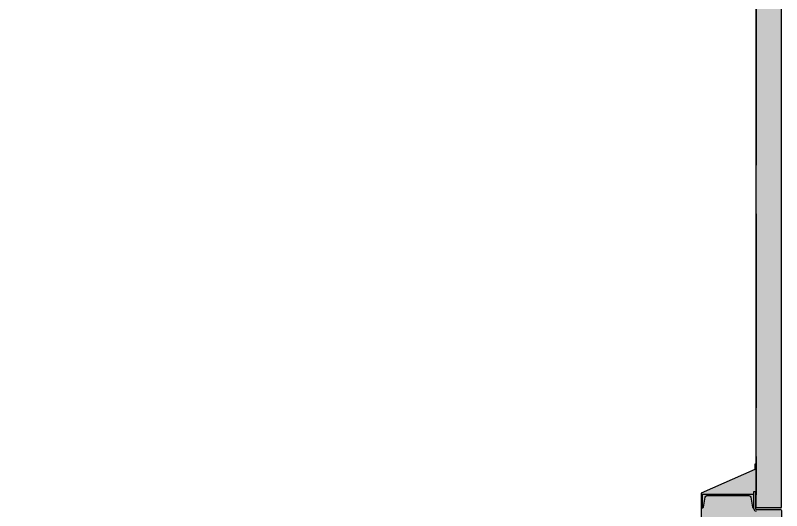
# Model space of a CAD drawing. Header units: inches. Extents: x 2743 to 10591, y -1604 to 5792.
# Drawn here: x 5369.3 to 5517.5, y 5021.6 to 5117.3 of the extents above; entities that cross this region are included whole.
import ezdxf

# ---------------------------------------------------------------- set-up
doc = ezdxf.new("R2010")
doc.units = ezdxf.units.IN
doc.header["$LTSCALE"] = 0.1875
doc.header["$MEASUREMENT"] = 0
doc.linetypes.add('dash2', pattern=[500, 400, -100])
for name, color, linetype in [('A-N-MUR-EXT', 5, 'Continuous'), ('A-N-MUR-INT', 3, 'Continuous'), ('A-N-STRUCTURE', 4, 'Continuous'), ('fill253', 253, 'Continuous'), ('S-N-ACIER', 4, 'Continuous')]:
    doc.layers.add(name, color=color, linetype=linetype)

msp = doc.modelspace()

# ---------------------------------------------------------------- hatches: boundary and pattern name
at = {"layer": 'fill253'}
h = msp.add_hatch(color=7, dxfattribs=at)
h.dxf.hatch_style = 1
h.paths.add_polyline_path([(5517.44902, 4634.2983), (5512.52777, 4634.2983), (5512.54172, 4296.66232), (5517.46297, 4296.66232)])
h.paths.add_polyline_path([(5517.44903, 4881.11089), (5512.52778, 4881.11089), (5512.52778, 4775.21102), (5517.44903, 4775.21102)])
h.paths.add_polyline_path([(5517.44903, 5127.92329), (5512.52778, 5127.92329), (5512.52777, 5022.02362), (5517.44902, 5022.02362)])
h.paths.add_polyline_path([(4628.42938, 2943.29277), (4625.95018, 2938.37099), (5517.46297, 2938.37152), (5517.46297, 3130.36129), (5512.54172, 3130.36129), (5512.54172, 2943.29277)])
h.paths.add_polyline_path([(4200.50372, 2845.33593), (4208.49739, 2846.64062), (4193.49822, 2938.36282), (4192.72048, 2943.12545), (4184.51381, 2943.12545), (4185.25735, 2938.4929)])
h.paths.add_polyline_path([(4618.93272, 2938.2042), (4619.31197, 2936.00974), (4626.09389, 2937.11042), (4625.95018, 2938.37099), (4628.42938, 2943.29277), (4618.12265, 2943.29277)])
h.paths.add_polyline_path([(5517.46297, 5355.98239), (5512.54172, 5355.98239), (5512.52778, 5268.83602), (5517.44903, 5268.83602)])
h.paths.add_polyline_path([(2812.35741, 3123.02867), (2806.55239, 3125.08232), (2806.55239, 3123.83686), (2807.41263, 3123.50795), (2807.41906, 2938.2042), (3075.9398, 2938.37153), (3075.93335, 2943.29278), (2812.34031, 2943.12545)])
h.paths.add_polyline_path([(2807.41906, 3827.66882), (2812.34031, 3826.6441), (2812.34031, 4320.4792), (2807.41906, 4320.4792)])
h.paths.add_polyline_path([(5512.54172, 3862.52649), (5517.46297, 3862.52649), (5517.46297, 4254.42566), (5512.54172, 4254.42566)])
h.paths.add_polyline_path([(5512.5356, 3801.08425), (5517.45685, 3801.08425), (5517.46297, 3862.52649), (5512.54172, 3862.52649)])
h.paths.add_polyline_path([(5512.54172, 3656.9925), (5517.46297, 3656.9925), (5517.45685, 3765.06188), (5512.5356, 3765.06188)])
h.paths.add_polyline_path([(5512.53298, 3584.94295), (5517.45423, 3584.94295), (5517.46296, 3620.96895), (5512.54171, 3620.96895)])
h.paths.add_polyline_path([(5512.5391, 3512.89586), (5517.46035, 3512.89586), (5517.46066, 3548.92185), (5512.53941, 3548.92185)])
h.paths.add_polyline_path([(5512.5391, 3440.8512), (5517.46035, 3440.8512), (5517.46035, 3476.87475), (5512.5391, 3476.87475)])
h.paths.add_polyline_path([(4035.91549, 5642.91315), (4035.91549, 5647.83442), (2807.41263, 5647.83442), (2807.41906, 4361.46337), (2812.34031, 4361.46337), (2812.33388, 5642.91317)])
h.paths.add_polyline_path([(3118.18201, 2943.29277), (3118.18223, 2938.37152), (4185.31745, 2938.2042), (4184.51381, 2943.12545)])
h.paths.add_polyline_path([(4279.25656, 5642.88457), (4279.25657, 5647.80617), (4078.1514, 5647.83389), (4078.1514, 5642.91262)])
h.paths.add_polyline_path([(4872.5115, 5647.66709), (4872.5115, 5642.74584), (5512.54172, 5642.74584), (5512.54177, 5510.71941), (5517.46302, 5510.71941), (5517.46297, 5647.66709)])
h.paths.add_polyline_path([(5517.45593, 3260.73346), (5512.53008, 3260.73345), (5512.54172, 3172.43063), (5517.46297, 3172.43063)])
h.paths.add_polyline_path([(5512.53008, 3296.75701), (5517.45593, 3296.75699), (5517.45423, 3404.82765), (5512.53298, 3404.82765)])
h = msp.add_hatch(color=7, dxfattribs=at)
h.dxf.hatch_style = 1
edge = h.paths.add_edge_path()
edge.add_line((5512.5222, 5030.52148), (5512.53528, 5022.19094))
edge.add_line((5512.53528, 5022.19094), (5517.44259, 5022.19094))
edge.add_line((5517.44259, 5022.19094), (5517.45769, 5005.98642))
edge.add_arc((5517.22154, 5005.9862), 0.23616, -90.0156662, 0.0533973, ccw=False)
edge.add_line((5517.22148, 5005.75005), (5501.55039, 5005.75002))
edge.add_line((5501.55039, 5005.75002), (5501.55039, 5008.81643))
edge.add_line((5501.55039, 5008.81643), (5501.86535, 5008.81643))
edge.add_line((5501.86535, 5008.81643), (5501.86557, 5024.91389))
edge.add_line((5501.86557, 5024.91389), (5512.28623, 5029.53723))
edge.add_line((5512.28623, 5029.53723), (5512.28623, 5030.52148))
edge.add_line((5512.28623, 5030.52148), (5512.5222, 5030.52148))

# ---------------------------------------------------------------- linework, layer by layer
msp.add_lwpolyline([(5512.06272, 5022.11225), (5512.06272, 5024.71067), (5502.06276, 5024.71067), (5502.06276, 5022.11225), (5502.18348, 5022.11225, 0.366587783), (5502.32157, 5022.22922), (5502.64807, 5024.18646, -0.366587783), (5502.98343, 5024.47051), (5511.14204, 5024.47051, -0.366587783), (5511.4774, 5024.18646), (5511.80391, 5022.22922, 0.366587783), (5511.942, 5022.11225)], format="xyb", close=True)
at = {"layer": 'A-N-MUR-EXT', "color": 7}
for p, q in [((5517.45501, 5022.19094), (5517.44527, 5128.09062)), ((5512.52134, 5022.19094), (5517.44259, 5022.19094)), ((5512.52134, 5022.19094), (5517.44259, 5022.19094))]:
    msp.add_line(p, q, dxfattribs=at)
at = {"layer": 'A-N-MUR-INT', "color": 7}
for p, q in [((5512.53376, 5022.19094), (5512.52402, 5128.09062)), ((5512.5222, 5030.52148), (5512.28623, 5030.52148)), ((5512.28623, 5030.52148), (5512.28623, 5029.53723)), ((5512.28623, 5029.53723), (5501.86557, 5024.91389)), ((5501.86557, 5024.91389), (5501.86557, 5008.81643))]:
    msp.add_line(p, q, dxfattribs=at)
at = {"layer": 'A-N-STRUCTURE', "color": 7, "linetype": 'dash2', "ltscale": 0.5}
msp.add_line((5512.5225, 5125.80093), (5512.53528, 5024.64966), dxfattribs=at)
at = {"layer": 'S-N-ACIER', "color": 7}
for p, q in [((5512.08555, 5021.91539), (5512.08555, 5025.27931)), ((5512.08555, 5025.27931), (5512.40051, 5025.27931)), ((5512.40051, 5025.27931), (5512.40051, 5021.91539)), ((5512.51861, 5021.79728), (5517.20378, 5021.79721)), ((5517.43999, 5021.56115), (5517.44116, 5005.9864))]:
    msp.add_line(p, q, dxfattribs=at)
for centre, radius, start, end in [((5512.51862, 5021.91539), 0.43307, 180.0000077, 269.9991647), ((5512.51862, 5021.91539), 0.11811, 180, 269.999157), ((5517.20377, 5021.56099), 0.23622, 0.0377308, 89.999157)]:
    msp.add_arc(centre, radius, start, end, dxfattribs=at)

doc.saveas('drawing.dxf')
